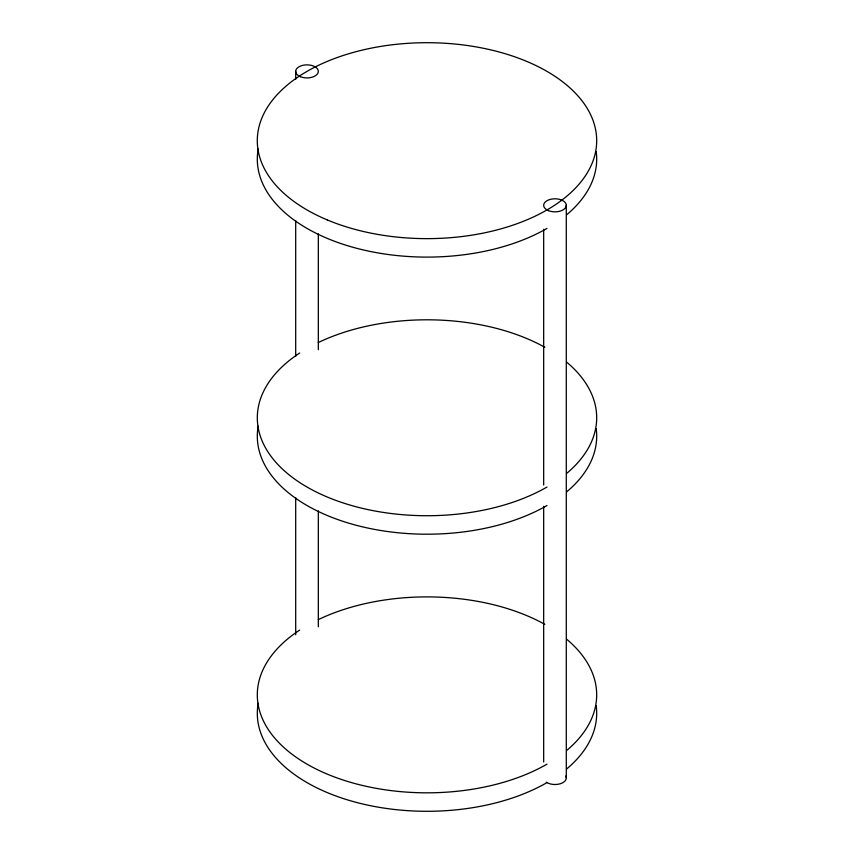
<?xml version="1.0" encoding="UTF-8"?>
<svg xmlns="http://www.w3.org/2000/svg" width="854" height="854" viewBox="0 0 854 854"><rect width="100%" height="100%" fill="white"/><g stroke="black" fill="none" stroke-linecap="round" stroke-linejoin="round"><path stroke-width="1.28" d="M566.298 205.323L566.298 777.983M543.667 229.299L543.667 484.997M543.667 506.305L543.667 762.003M318.328 233.868L318.328 349.734M318.328 510.884L318.328 626.751M295.697 71.394L295.697 79.379M295.697 220.556L295.697 356.396M295.697 497.562L295.697 634.736M565.764 776.008A11.315 6.533 0 0 1 560.427 783.716A11.315 6.533 0 0 1 546.304 782.168M596.177 705.735A169.69 97.964 0 0 1 566.81 768.846M546.987 782.606A169.69 97.964 0 0 1 354.047 801.778A169.69 97.964 0 0 1 258.218 703.216M596.177 428.644A169.69 97.964 0 0 1 566.81 491.744M546.987 505.515A169.69 97.964 0 0 1 354.047 524.687A169.69 97.964 0 0 1 258.218 426.114M566.81 362.256A169.69 97.964 0 0 1 566.81 473.276M546.987 487.036A169.69 97.964 0 0 1 310.856 489.182A169.69 97.964 0 0 1 299.701 352.99M318.286 342.55A169.69 97.964 0 0 1 544.809 347.258M596.177 151.542A169.69 97.964 0 0 1 566.81 214.653M546.987 228.413A169.69 97.964 0 0 1 354.047 247.585A169.69 97.964 0 0 1 258.218 149.023M566.81 639.347A169.69 97.964 0 0 1 566.81 750.367M546.987 764.138A169.69 97.964 0 0 1 310.856 766.284A169.69 97.964 0 0 1 299.701 630.081M318.286 619.641A169.69 97.964 0 0 1 544.809 624.349M548.343 210.607A11.315 6.533 0 0 0 566.234 205.995A11.315 6.533 0 0 0 550.371 199.356A11.315 6.533 0 0 0 548.343 210.607M327.434 220.001A169.69 97.964 0 0 0 595.782 150.784A169.69 97.964 0 0 0 357.783 51.219A169.69 97.964 0 0 0 327.434 220.001M300.373 76.679A11.315 6.533 0 0 0 318.264 72.067A11.315 6.533 0 0 0 302.401 65.427A11.315 6.533 0 0 0 300.373 76.679"/></g></svg>
